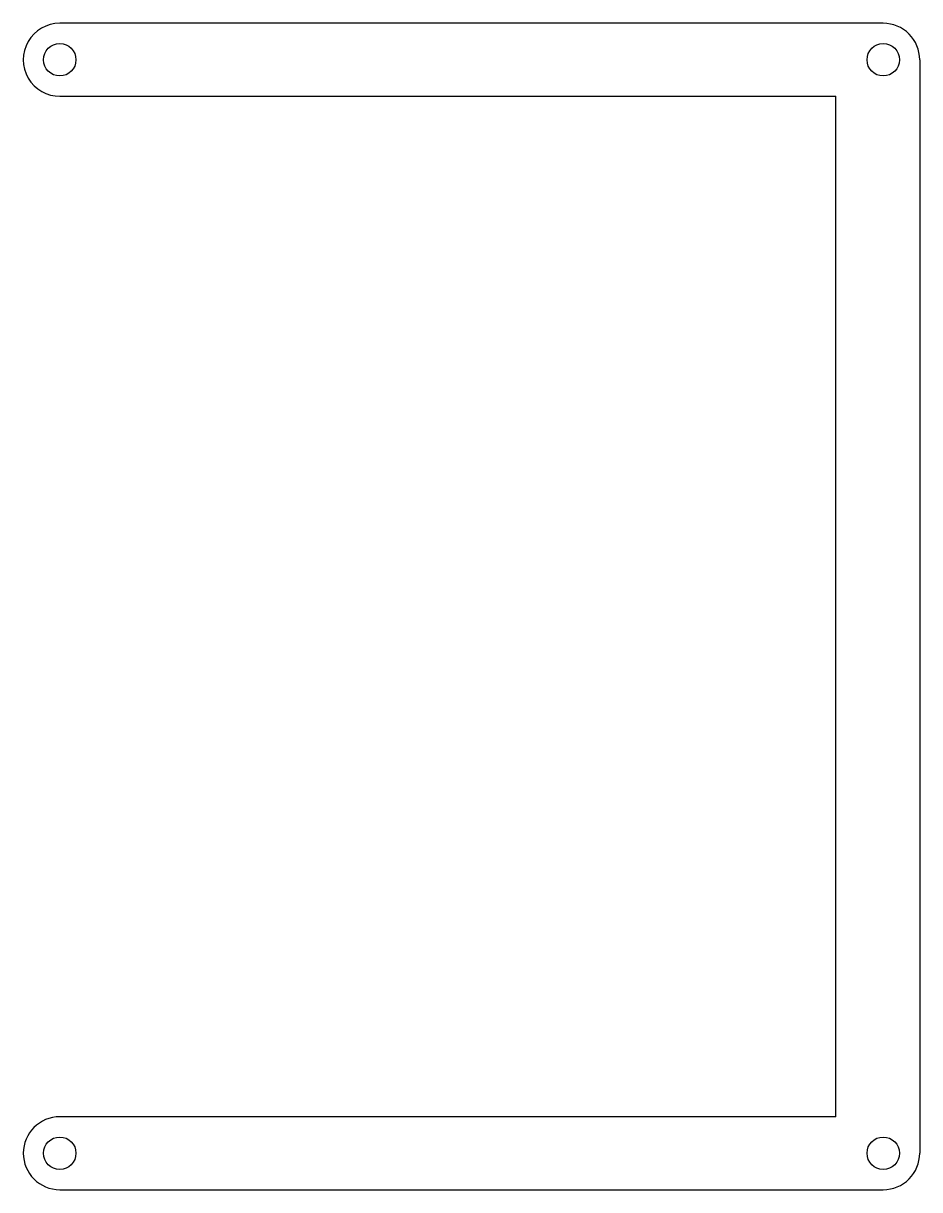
# Model space of a CAD drawing. Header units: inches. Extents: x -1.23 to 1.23, y -1.6 to 1.6.
import ezdxf

# ---------------------------------------------------------------- set-up
doc = ezdxf.new("R2010")
doc.units = ezdxf.units.IN
doc.layers.get('0').update_dxf_attribs({"linetype": 'CONTINUOUS'})

msp = doc.modelspace()

# ---------------------------------------------------------------- linework, layer by layer
for p, q in [((1.13, 1.6), (-1.13, 1.6)), ((1.23, 1.5), (1.23, -1.5)), ((-1.1295, 1.4), (-1, 1.4)), ((-1, 1.4), (1, 1.4)), ((1, -1.4), (1, 1.4)), ((-1, -1.4), (-1.13, -1.4)), ((1, -1.4), (-1, -1.4)), ((-1.13, -1.6), (1.13, -1.6))]:
    msp.add_line(p, q)
for centre in [(-1.13, 1.5), (1.13, 1.5), (-1.13, -1.5), (1.13, -1.5)]:
    msp.add_circle(centre, 0.0445)
for centre, start, end in [((-1.13, 1.5), 89.9997, 270.2944), ((1.13, 1.5), 0, 90.0003), ((-1.13, -1.5), 90, 270), ((1.13, -1.5), -90.0003, 0)]:
    msp.add_arc(centre, 0.1, start, end)

doc.saveas('drawing.dxf')
